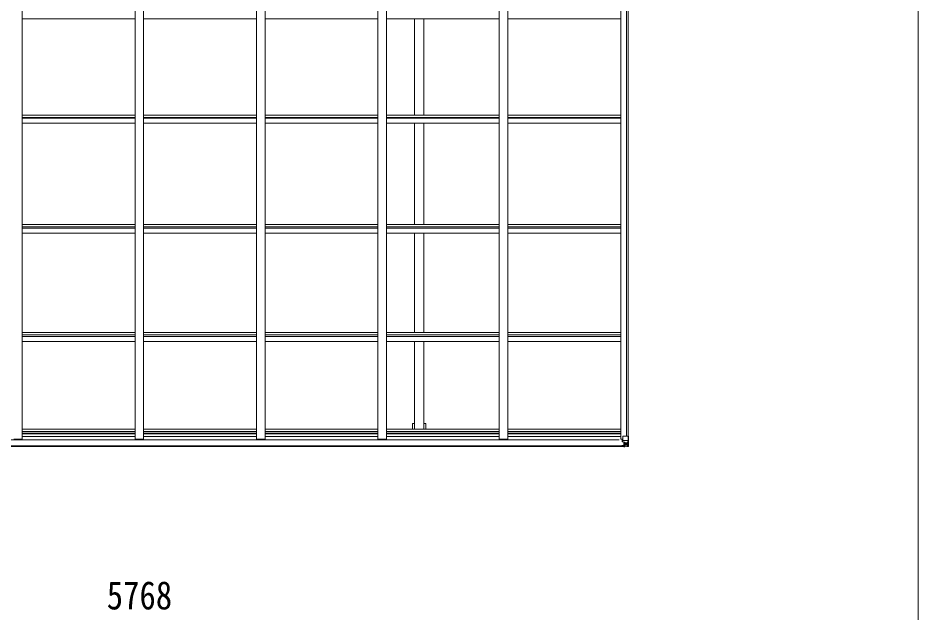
# Model space of a CAD drawing. Units: millimetres at full size; details may follow other scales. Extents: x -9783 to 9892, y -6828 to 6752.
# Drawn here: x 4088 to 9397, y 93 to 3601 of the extents above; entities that cross this region are included whole.
import ezdxf
from ezdxf.enums import TextEntityAlignment as Align

# ---------------------------------------------------------------- set-up
doc = ezdxf.new("R2010")
doc.units = ezdxf.units.MM
doc.header["$LTSCALE"] = 35
for name, color, linetype, lineweight in [('0-1_本体', 4, 'Continuous', 9), ('0-2_部品', 7, 'Continuous', 9), ('0-A_寸法', 6, 'Continuous', 9), ('F-0_240', 7, 'Continuous', 9)]:
    doc.layers.add(name, color=color, linetype=linetype, lineweight=lineweight)
doc.styles.add('ＭＳ ゴシック', font='')
doc.styles.get('ＭＳ ゴシック').set_extended_font_data('MS Gothic')

msp = doc.modelspace()

# ---------------------------------------------------------------- linework, layer by layer
at = {"layer": '0-1_本体'}
for p, q in [((4113.08, 1117.8), (4113.08, 6129.76)), ((4779.08, 1117.8), (4779.08, 6129.76)), ((4829.08, 1117.8), (4829.08, 6129.76)), ((5495.08, 1117.8), (5495.08, 6129.76)), ((5545.08, 1117.8), (5545.08, 6129.76)), ((6211.08, 1117.8), (6211.08, 6129.76)), ((6261.08, 1117.8), (6261.08, 6129.76)), ((6927.08, 1117.8), (6927.08, 6129.76)), ((6977.08, 1117.8), (6977.08, 6129.76)), ((7643.08, 1117.8), (7643.08, 6129.76)), ((7678.26, 1136.26), (7678.26, 6111.3)), ((7688.08, 1137.54), (7688.08, 6110.02)), ((4113.08, 3595.78), (4779.08, 3595.78)), ((4829.08, 3595.78), (5495.08, 3595.78)), ((5545.08, 3595.78), (6211.08, 3595.78)), ((6261.08, 3595.78), (6927.08, 3595.78)), ((6426.58, 3028.26), (6426.58, 3595.78)), ((6481.58, 3028.26), (6481.58, 3595.78)), ((6977.08, 3595.78), (7643.08, 3595.78)), ((4113.08, 3028.26), (4779.08, 3028.26)), ((4829.08, 3028.26), (5495.08, 3028.26)), ((5545.08, 3028.26), (6211.08, 3028.26)), ((6261.08, 3028.26), (6927.08, 3028.26)), ((6977.08, 3028.26), (7643.08, 3028.26)), ((4113.08, 3015.24), (4779.08, 3015.24)), ((4113.08, 3011.38), (4779.08, 3011.38)), ((4113.08, 2981.58), (4779.08, 2981.58)), ((4829.08, 3015.24), (5495.08, 3015.24)), ((4829.08, 3011.38), (5495.08, 3011.38)), ((4829.08, 2981.58), (5495.08, 2981.58)), ((5545.08, 3015.24), (6211.08, 3015.24)), ((5545.08, 3011.38), (6211.08, 3011.38)), ((5545.08, 2981.58), (6211.08, 2981.58)), ((6261.08, 3015.24), (6927.08, 3015.24)), ((6261.08, 3011.38), (6927.08, 3011.38)), ((6261.08, 2981.58), (6927.08, 2981.58)), ((6426.58, 2383.24), (6426.58, 2981.58)), ((6481.58, 2383.24), (6481.58, 2981.58)), ((6977.08, 3015.24), (7643.08, 3015.24)), ((6977.08, 3011.38), (7643.08, 3011.38)), ((6977.08, 2981.58), (7643.08, 2981.58)), ((4113.07, 2370.31), (4779.07, 2370.31)), ((4113.08, 2383.24), (4779.08, 2383.24)), ((4113.08, 2362.4), (4779.08, 2362.4)), ((4829.08, 2383.24), (5495.08, 2383.24)), ((4829.08, 2370.31), (5495.08, 2370.31)), ((4829.08, 2362.4), (5495.08, 2362.4)), ((5545.08, 2383.24), (6211.08, 2383.24)), ((5545.08, 2370.31), (6211.08, 2370.31)), ((5545.08, 2362.4), (6211.08, 2362.4)), ((6261.07, 2370.31), (6927.07, 2370.31)), ((6261.08, 2383.24), (6927.08, 2383.24)), ((6261.08, 2362.4), (6927.08, 2362.4)), ((6977.08, 2383.24), (7643.08, 2383.24)), ((6977.08, 2370.31), (7643.07, 2370.31)), ((6977.08, 2362.4), (7643.08, 2362.4)), ((4113.08, 2333.07), (4779.08, 2333.07)), ((4829.08, 2333.07), (5495.08, 2333.07)), ((5545.08, 2333.07), (6211.08, 2333.07)), ((6261.08, 2333.07), (6927.08, 2333.07)), ((6426.58, 1746.08), (6426.58, 2333.07)), ((6481.58, 1746.08), (6481.58, 2333.07)), ((6977.08, 2333.07), (7643.08, 2333.07)), ((4113.08, 1746.08), (4779.08, 1746.08)), ((4113.08, 1733.25), (4779.08, 1733.25)), ((4113.08, 1723.09), (4779.08, 1723.09)), ((4829.08, 1746.08), (5495.08, 1746.08)), ((4829.08, 1733.25), (5495.08, 1733.25)), ((4829.08, 1723.09), (5495.08, 1723.09)), ((5545.08, 1746.08), (6211.08, 1746.08)), ((5545.08, 1733.25), (6211.08, 1733.25)), ((5545.08, 1723.09), (6211.08, 1723.09)), ((6261.08, 1746.08), (6927.08, 1746.08)), ((6261.08, 1733.25), (6927.08, 1733.25)), ((6261.08, 1723.09), (6927.08, 1723.09)), ((6977.08, 1746.08), (7643.08, 1746.08)), ((6977.08, 1733.25), (7643.08, 1733.25)), ((6977.08, 1723.09), (7643.08, 1723.09)), ((4113.08, 1694.13), (4779.08, 1694.13)), ((4829.08, 1694.13), (5495.08, 1694.13)), ((5545.08, 1694.13), (6211.08, 1694.13)), ((6261.08, 1694.13), (6927.08, 1694.13)), ((6426.58, 1176.66), (6426.58, 1694.13)), ((6481.58, 1176.66), (6481.58, 1694.13)), ((6977.08, 1694.13), (7643.08, 1694.13)), ((4113.08, 1176.66), (4779.08, 1176.66)), ((4829.08, 1176.66), (5495.08, 1176.66)), ((5545.08, 1176.66), (6211.08, 1176.66)), ((6261.08, 1176.66), (6927.08, 1176.66)), ((6414.58, 1209.5), (6426.58, 1209.5)), ((6414.58, 1209.5), (6414.58, 1176.66)), ((6493.58, 1209.5), (6481.58, 1209.5)), ((6493.58, 1209.5), (6493.58, 1176.66)), ((6977.08, 1176.66), (7643.08, 1176.66)), ((4063.08, 1117.8), (4113.08, 1117.8)), ((4113.08, 1163.84), (4779.08, 1163.84)), ((4113.08, 1152.49), (4779.08, 1152.49)), ((4113.08, 1148.7), (4779.08, 1148.7)), ((4113.08, 1132.75), (4779.08, 1132.75)), ((4779.08, 1117.8), (4829.08, 1117.8)), ((4829.08, 1163.84), (5495.08, 1163.84)), ((4829.08, 1152.49), (5495.08, 1152.49)), ((4829.08, 1148.7), (5495.08, 1148.7)), ((4829.08, 1132.75), (5495.08, 1132.75)), ((5495.08, 1117.8), (5545.08, 1117.8)), ((5545.08, 1163.84), (6211.08, 1163.84)), ((5545.08, 1152.49), (6211.08, 1152.49)), ((5545.08, 1148.7), (6211.08, 1148.7)), ((5545.08, 1132.75), (6211.08, 1132.75)), ((6211.08, 1117.8), (6261.08, 1117.8)), ((6261.08, 1163.84), (6927.08, 1163.84)), ((6261.08, 1152.49), (6927.08, 1152.49)), ((6261.08, 1148.7), (6927.08, 1148.7)), ((6261.08, 1132.75), (6927.08, 1132.75)), ((6927.08, 1117.8), (6977.08, 1117.8)), ((6977.08, 1163.84), (7643.08, 1163.84)), ((6977.08, 1152.49), (7643.08, 1152.49)), ((6977.08, 1148.7), (7643.08, 1148.7)), ((6977.08, 1132.75), (7643.08, 1132.75)), ((7656.08, 1117.8), (7643.08, 1117.8)), ((1941.58, 1077.92), (7666.58, 1077.92)), ((1941.58, 1075.5), (7666.58, 1075.5)), ((7634.08, 1114.47), (1974.08, 1114.47))]:
    msp.add_line(p, q, dxfattribs=at)
at = {"layer": '0-2_部品'}
for p, q in [((7651.58, 1117.8), (7651.58, 1101.39)), ((7656.08, 1135.26), (7656.08, 1102.17)), ((7687.24, 1136.26), (7657.08, 1136.26)), ((7687.24, 1136.26), (7687.24, 1075.68)), ((7650.08, 1080.25), (7650.08, 1080.13)), ((7650.08, 1078.56), (7650.08, 1080.13)), ((7650.08, 1078.56), (7650.08, 1077.92)), ((7651.08, 1078.56), (7650.08, 1078.56)), ((7651.08, 1077.92), (7651.08, 1078.56)), ((7656.08, 1078.56), (7651.08, 1078.56)), ((7651.58, 1113.26), (7656.08, 1113.26)), ((7652.58, 1103.12), (7651.58, 1103.11)), ((7651.58, 1101.39), (7652.58, 1101.39)), ((7656.63, 1101.35), (7652.58, 1101.39)), ((7656.28, 1075.06), (7654.59, 1075.5)), ((7680.08, 1109.6), (7656.08, 1109.6)), ((7656.08, 1080.17), (7666.08, 1080.26)), ((7656.08, 1080.17), (7656.08, 1078.56)), ((7656.28, 1075.06), (7656.58, 1075.06)), ((7656.58, 1075.06), (7656.58, 1075.5)), ((7656.91, 1101.91), (7667.26, 1100.25)), ((7656.91, 1101.27), (7656.91, 1101.91)), ((7667.26, 1099.62), (7656.91, 1101.27)), ((7658.08, 1078.33), (7666.08, 1078.33)), ((7658.08, 1078.3), (7666.08, 1078.3)), ((7661.58, 1074.68), (7661.58, 1075.5)), ((7661.58, 1074.68), (7666.58, 1074.76)), ((7661.58, 1074.27), (7661.58, 1074.68)), ((7661.58, 1074.27), (7661.58, 1073.75)), ((7668.08, 1074.15), (7661.58, 1073.75)), ((7661.58, 1073.75), (7661.58, 1072.87)), ((7661.58, 1072.87), (7668.08, 1073.26)), ((7662.58, 1100.37), (7662.58, 1080.4)), ((7662.58, 1092.47), (7666.58, 1092.47)), ((7662.58, 1084.26), (7666.58, 1084.26)), ((7666.47, 1080.63), (7662.58, 1080.63)), ((7666.09, 1080.26), (7666.08, 1080.26)), ((7666.08, 1078.3), (7666.08, 1080.26)), ((7666.08, 1079.33), (7666.58, 1079.33)), ((7666.09, 1080.42), (7666.09, 1080.26)), ((7666.58, 1096.06), (7668.08, 1096.06)), ((7666.58, 1082.51), (7668.08, 1082.51)), ((7666.58, 1078.97), (7668.08, 1078.97)), ((7667.26, 1100.25), (7667.26, 1099.62)), ((7668.08, 1099.36), (7668.08, 1073.26)), ((7680.08, 1096.06), (7668.08, 1096.06)), ((7669.08, 1082.51), (7668.08, 1082.51)), ((7680.08, 1082.51), (7668.08, 1082.51)), ((7668.08, 1073.38), (7680.08, 1074.16)), ((7674.6, 1089.7), (7674.6, 1090.66)), ((7686.69, 1109.38), (7680.08, 1109.6)), ((7680.08, 1096.06), (7680.08, 1096.06)), ((7680.08, 1096.06), (7682.42, 1096.03)), ((7682.42, 1082.56), (7680.08, 1082.5)), ((7680.17, 1074.17), (7688.1, 1074.64)), ((7682.42, 1096.03), (7682.42, 1082.56)), ((7686.69, 1109.38), (7682.55, 1097.3)), ((7683.27, 1079.05), (7686, 1075.39)), ((7687.24, 1075.61), (7687.24, 1075.68)), ((7689.14, 1074.6), (7689.14, 1074.56)), ((7689.14, 1074.55), (7689.14, 1074.55)), ((7690.08, 1075.55), (7690.08, 1075.59))]:
    msp.add_line(p, q, dxfattribs=at)
for points in [[(7690.08, 1075.59), (7690.08, 1136.26), (7687.24, 1136.26)], [(7656.08, 1080.17), (7656.08, 1080.18), (7650.08, 1080.13)], [(7651.08, 1080.29), (7666.08, 1080.42), (7666.09, 1080.42)], [(7652.58, 1101.39), (7652.58, 1103.12), (7656.08, 1103.14)], [(7666.08, 1079.33), (7658.08, 1079.33), (7658.08, 1077.92)], [(7661.58, 1074.27), (7666.58, 1074.27), (7666.58, 1099.73)], [(7689.14, 1074.55), (7680.08, 1074), (7668.08, 1073.26)], [(7673.64, 1087.78), (7672.68, 1087.78), (7672.68, 1088.74), (7673.64, 1088.74)], [(7674.6, 1090.66), (7675.56, 1090.66), (7675.56, 1089.7)], [(7675.56, 1086.82), (7675.56, 1085.86), (7674.6, 1085.86), (7674.6, 1086.82)], [(7676.52, 1088.74), (7677.48, 1088.74), (7677.48, 1087.78), (7676.52, 1087.78)]]:
    msp.add_lwpolyline(points, dxfattribs=at)
msp.add_circle((7675.08, 1088.26), 5.3, dxfattribs=at)
for centre, radius, start, end in [((7657.08, 1135.26), 1, 90, 180), ((7650.95, 1072.6), 7.69, 88.96999, 96.43426), ((7657.02, 1102.84), 0.937, 182.32209, 263.26766), ((7657.02, 1102.2), 0.937, 182.32209, 263.26766), ((7666.08, 1080.76), 0.5, 270.52895, 0.04464), ((7666.08, 1077.83), 0.5, 0.00109, 90.00109), ((7666.08, 1077.8), 0.5, 359.99802, 89.99691), ((7666.07, 1080.94), 0.513, 271.88028, 1.04707), ((7667.15, 1099.32), 0.937, 2.32209, 83.26766), ((7667.15, 1098.69), 0.937, 2.32209, 83.26766), ((7673.64, 1089.7), 0.96, 270, 0), ((7673.64, 1086.82), 0.96, 0, 90), ((7676.52, 1089.7), 0.96, 180, 270), ((7676.52, 1086.82), 0.96, 90, 180), ((7685.96, 1075.56), 1.28, 311.17831, 2.45895), ((7687.93, 1061.94), 12.7, 89.24466, 95.10311), ((7689.08, 1075.59), 0.999, 273.4424, 359.95083), ((7689.08, 1075.56), 0.999, 273.4424, 359.95083), ((7689.08, 1075.55), 1, 273.50017, 0.00079)]:
    msp.add_arc(centre, radius, start, end, dxfattribs=at)
for centre, major_axis, ratio, start_param, end_param in [((7761.83, 1082.51), (-81.75, 0), 0.061163, 0, 0.0007725), ((7683.82, 1096.01), (0, -3), 0.468246, 4.2703918, 4.7058971), ((7685.29, 1082.64), (-0.03, -5), 0.573921, 4.7320603, 5.5159136), ((7686.95, 1077.57), (0.02, -3), 0.466854, 5.5234897, 6.1575023), ((7685.97, 1107.03), (-0.85, -2.32), 0.403757, 2.3087461, 3.2744049), ((7687.14, 1074.47), (-2, -0.12), 0.060933, 3.1378449, 4.2119296), ((7488.14, 1062.24), (-201, -12.36), 0.060933, 3.1373463, 3.1378449)]:
    msp.add_ellipse(centre, major_axis=major_axis, ratio=ratio, start_param=start_param, end_param=end_param, dxfattribs=at)
at = {"layer": 'F-0_240', "color": 5}
msp.add_line((9396.97, 6751.9), (9396.97, -6828.1), dxfattribs=at)

# ---------------------------------------------------------------- texts
at = {"layer": '0-A_寸法', "color": 7, "style": 'ＭＳ ゴシック', "width": 0.85}
msp.add_text('5768', height=166.8, dxfattribs=at).set_placement((4611.58, 63.99), align=Align.BOTTOM_LEFT)

doc.saveas('drawing.dxf')
